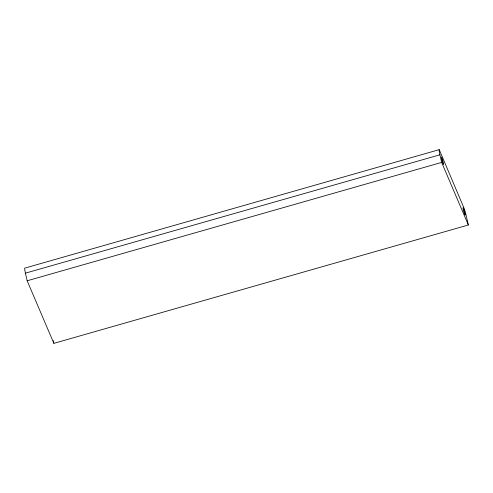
<?xml version="1.0" encoding="UTF-8"?>
<svg xmlns="http://www.w3.org/2000/svg" width="493" height="493" viewBox="0 0 493 493"><rect width="100%" height="100%" fill="white"/><g stroke="black" fill="none" stroke-linecap="round" stroke-linejoin="round"><path stroke-width="0.74" d="M439.245 149.65L439.14 149.81A11.69 0.968 74.1 0 0 439.922 154.802L441.654 162.419L468.35 224.993L53.86 343.35L27.164 280.782L25.433 273.159A11.69 0.968 74.1 0 1 24.65 268.167L439.245 149.65L464.344 208.884A11.69 0.968 74.1 0 1 466.618 217.37L468.35 224.993M25.433 273.159L439.922 154.802M27.164 280.782L441.654 162.419M53.232 340.577L53.86 343.35M441.629 158.801A3.858 0.32 74.1 0 0 443.509 164.477A3.858 0.32 74.1 0 0 442.27 159.029A3.858 0.32 74.1 0 0 441.629 158.801M463.229 209.433A3.858 0.32 74.1 0 0 465.109 215.108A3.858 0.32 74.1 0 0 463.87 209.661A3.858 0.32 74.1 0 0 463.229 209.433"/></g></svg>
